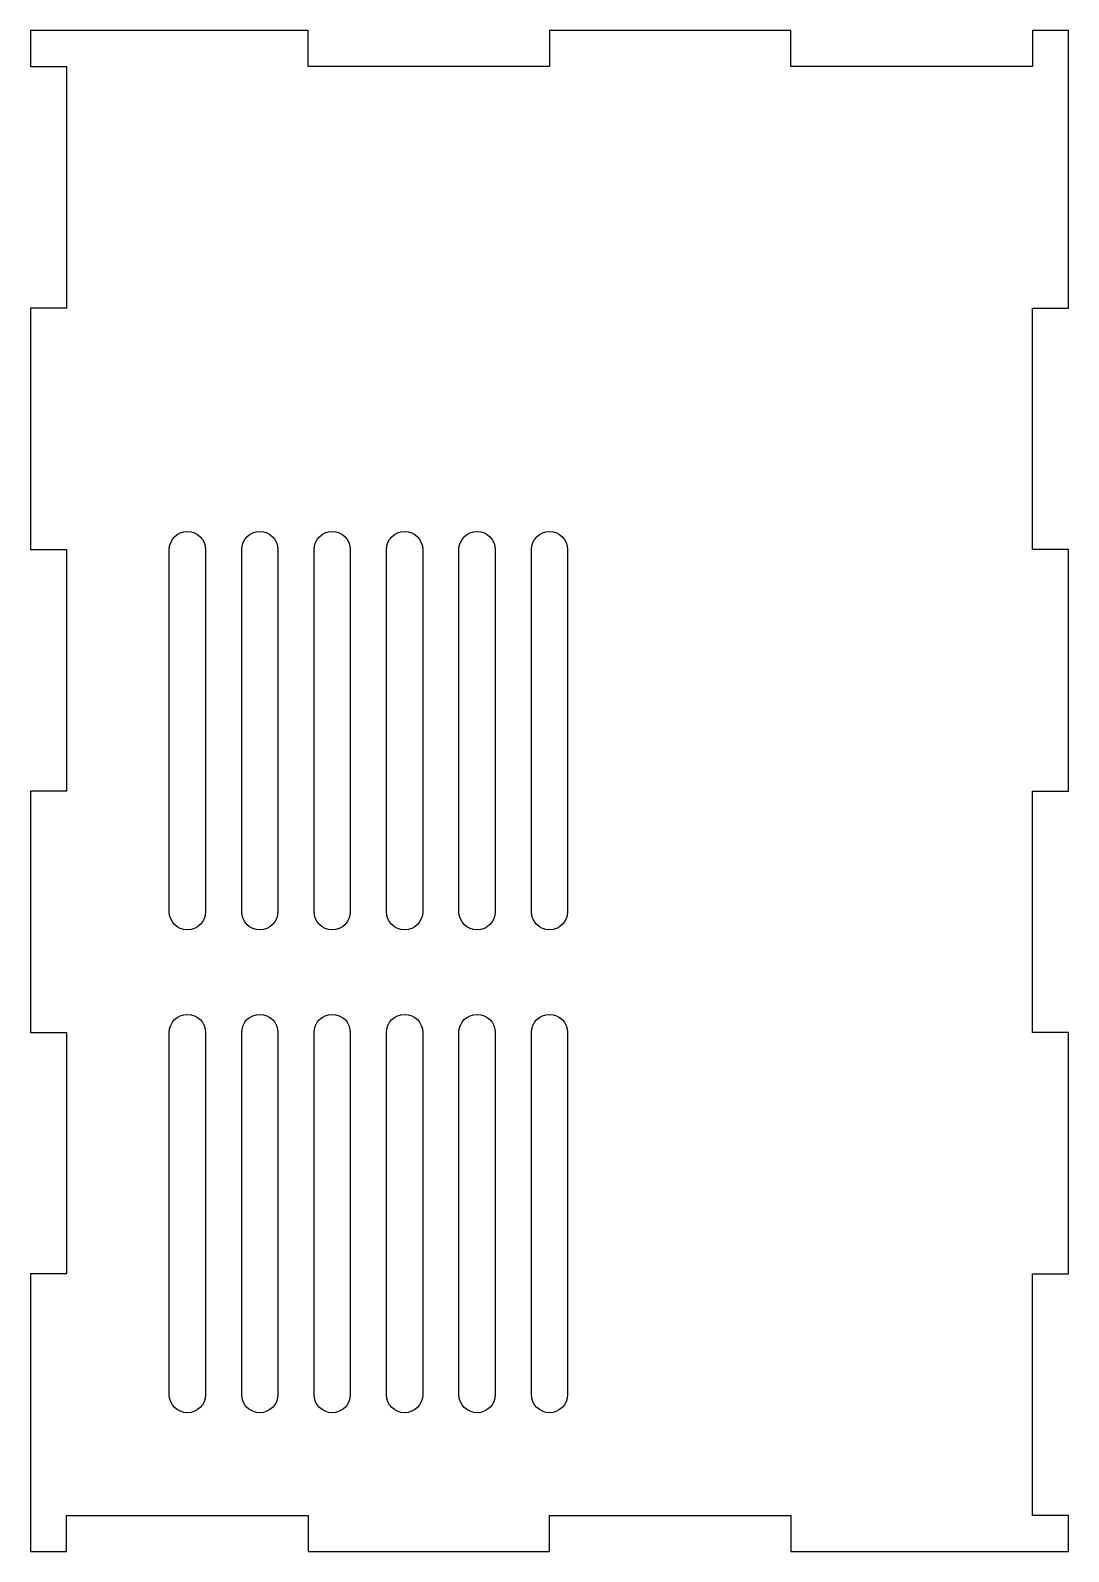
# Model space of a CAD drawing. Header units: millimetres. Extents: x -3 to 83, y -3 to 123.
import ezdxf

# ---------------------------------------------------------------- set-up
doc = ezdxf.new("R2010")
doc.units = ezdxf.units.MM

msp = doc.modelspace()

# ---------------------------------------------------------------- linework, layer by layer
msp.add_lwpolyline([(60, -3), (83, -3), (83, 0), (80, 0), (80, 20), (83, 20), (83, 40), (80, 40), (80, 60), (83, 60), (83, 80), (80, 80), (80, 100), (83, 100), (83, 123), (80, 123), (80, 120), (60, 120), (60, 123), (40, 123), (40, 120), (20, 120), (20, 123), (-3, 123), (-3, 120), (0, 120), (0, 100), (-3, 100), (-3, 80), (0, 80), (0, 60), (-3, 60), (-3, 40), (0, 40), (0, 20), (-3, 20), (-3, -3), (0, -3), (0, 0), (20, 0), (20, -3), (40, -3), (40, 0), (60, 0)], close=True)
for points in [[(11.5, 50, -1), (8.5, 50), (8.5, 80, -1), (11.5, 80)], [(17.5, 50, -1), (14.5, 50), (14.5, 80, -1), (17.5, 80)], [(23.5, 50, -1), (20.5, 50), (20.5, 80, -1), (23.5, 80)], [(29.5, 50, -1), (26.5, 50), (26.5, 80, -1), (29.5, 80)], [(35.5, 50, -1), (32.5, 50), (32.5, 80, -1), (35.5, 80)], [(41.5, 50, -1), (38.5, 50), (38.5, 80, -1), (41.5, 80)], [(8.5, 40, -1), (11.5, 40), (11.5, 10, -1), (8.5, 10)], [(17.5, 10, -1), (14.5, 10), (14.5, 40, -1), (17.5, 40)], [(23.5, 10, -1), (20.5, 10), (20.5, 40, -1), (23.5, 40)], [(29.5, 10, -1), (26.5, 10), (26.5, 40, -1), (29.5, 40)], [(35.5, 10, -1), (32.5, 10), (32.5, 40, -1), (35.5, 40)], [(41.5, 10, -1), (38.5, 10), (38.5, 40, -1), (41.5, 40)]]:
    msp.add_lwpolyline(points, format="xyb", close=True)

doc.saveas('drawing.dxf')
